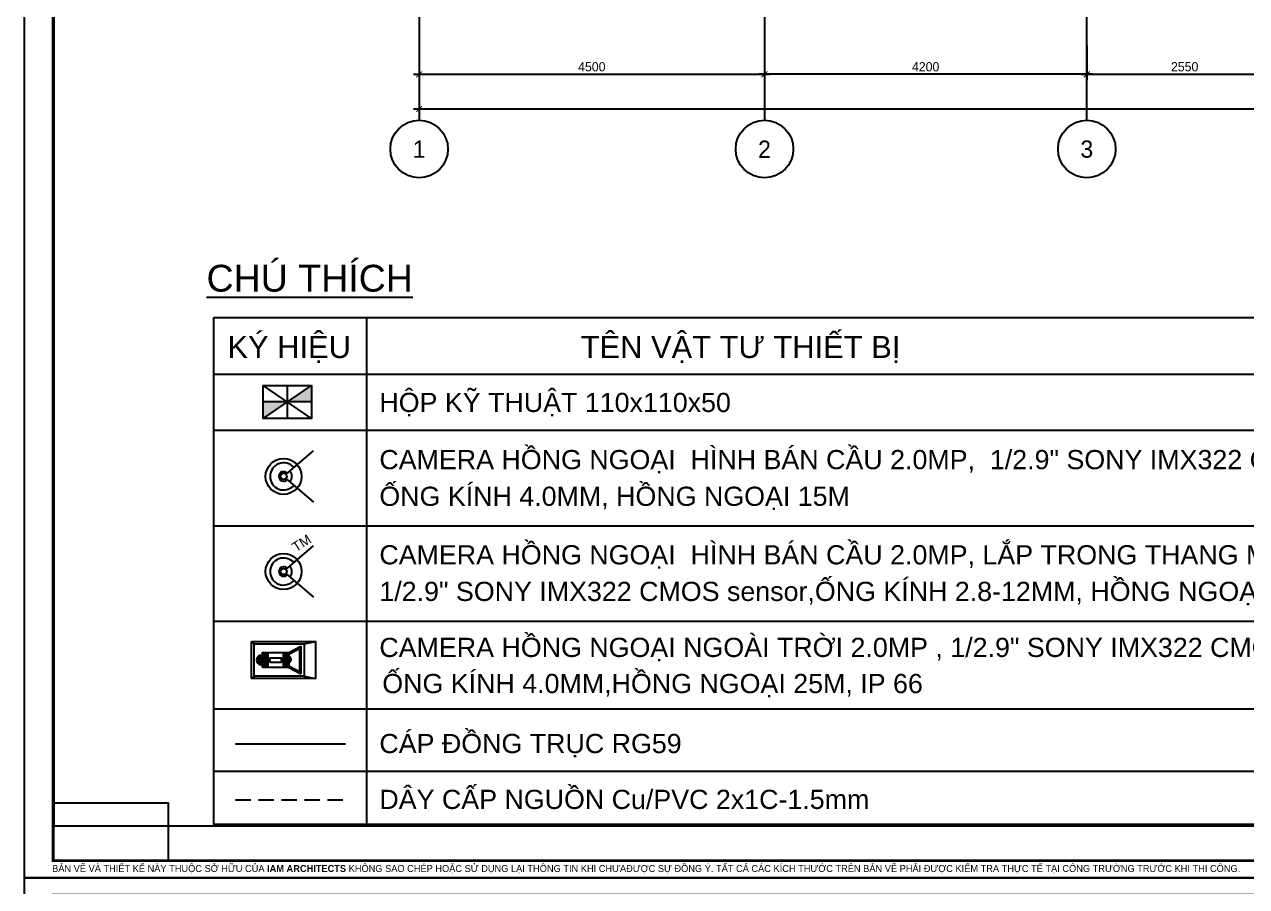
# Model space of a CAD drawing. Header units: inches. Extents: x 1721084 to 1854744, y 225101 to 488646.
# Drawn here: x 1765644 to 1781569, y 256488 to 267726 of the extents above; entities that cross this region are included whole.
import ezdxf
from ezdxf.enums import TextEntityAlignment as Align

# ---------------------------------------------------------------- set-up
doc = ezdxf.new("R2010")
doc.units = ezdxf.units.IN
doc.header["$MEASUREMENT"] = 0
for name, pattern in [('ACAD_ISO03W100', [30, 12, -18]), ('DASHDOT', [25.4, 12.7, -6.35, 0, -6.35]), ('HIDDEN', [0.375, 0.25, -0.125]), ('X-PL-T4$0$X-GRID-TYPICAL$0$CENTER2', [1.125, 0.75, -0.125, 0.125, -0.125])]:
    doc.linetypes.add(name, pattern=pattern)
for name, color, linetype in [('A-ANNO-DIM 100', 252, 'Continuous'), ('CAMERA', 2, 'Continuous'), ('DIEN - DAY DIEN', 2, 'ACAD_ISO03W100'), ('I.A.M TITLEBLOCK - A2 -H$0$A-TBLK-TEXT', 250, 'Continuous'), ('PCCC', 11, 'Continuous'), ('TexPCC', 142, 'Continuous'), ('X-PL-T4$0$A-XREF', 250, 'Continuous'), ('X-PL-T4$0$X-GRID-TYPICAL$0$A-ANNO-DIM 75', 250, 'Continuous'), ('X-PL-T4$0$X-GRID-TYPICAL$0$A-GRID', 250, 'X-PL-T4$0$X-GRID-TYPICAL$0$CENTER2'), ('X-PL-T4$0$X-GRID-TYPICAL$0$A-GRID-SYMB', 250, 'Continuous'), ('X-PL-T4$0$X-PL-T4$0$A-XREF', 250, 'Continuous')]:
    doc.layers.add(name, color=color, linetype=linetype)
doc.styles.add('ARIAL', font='arial.ttf')
doc.styles.add('I.A.M TITLEBLOCK - A2 -H$0$TITLE BLOCK', font='arial.ttf')
doc.styles.add('X-PL-T4$0$X-GRID-TYPICAL$0$HDUNGARC', font='vn_vni.shx')
doc.styles.add('X-PL-T4$0$X-GRID-TYPICAL$0$SYMBTEXT', font='VAVON_.TTF')
doc.dimstyles.new('X-PL-T4$0$X-GRID-TYPICAL$0$DIM-75', dxfattribs={"dimscale": 75, "dimtxt": 1.6, "dimasz": 1, "dimexe": 1, "dimexo": 1, "dimgap": 0.5, "dimtad": 1, "dimdec": 0, "dimzin": 0, "dimdsep": 46, "dimtxsty": 'X-PL-T4$0$X-GRID-TYPICAL$0$HDUNGARC', "dimblk": 'X-PL-T4$0$X-GRID-TYPICAL$0$_ArchTick', "dimcen": 2, "dimdle": 1, "dimclrd": 256, "dimclre": 9, "dimclrt": 3, "dimadec": 0, "dimazin": 0, "dimtfac": 1, "dimtdec": 0, "dimtix": 1, "dimtmove": 2, "dimatfit": 2, "dimfxl": 1, "dimtolj": 1, "dimtzin": 0, "dimarcsym": 2})

# ---------------------------------------------------------------- blocks, each defined once
blk = doc.blocks.new('X-PL-T4$0$X-GRID-TYPICAL$0$SYMB-GRID')
blk.add_circle((0, 0), 5)
at = {"color": 2, "style": 'X-PL-T4$0$X-GRID-TYPICAL$0$SYMBTEXT', "flags": 4}
blk.add_attdef('NUM', text='', height=3, dxfattribs=at).set_placement((0, 0), align=Align.MIDDLE)
blk = doc.blocks.new('X-PL-T4$0$X-GRID-TYPICAL$0$_ArchTick')
at = {"color": 0, "linetype": 'ByBlock', "const_width": 0.15}
blk.add_lwpolyline([(-0.5, -0.48), (0.5, 0.52)], dxfattribs=at)
blk = doc.blocks.new('*D448')
at = {"layer": 'Defpoints', "color": 0, "transparency": 16777216}
for p in [(0, -2600), (4500, -2600), (4500, -3050)]:
    blk.add_point(p, dxfattribs=at)
at = {"layer": 'X-PL-T4$0$X-GRID-TYPICAL$0$A-ANNO-DIM 75', "color": 9, "lineweight": -2, "transparency": 16777216}
for p, q in [((0, -2675), (0, -3125)), ((4500, -2675), (4500, -3125))]:
    blk.add_line(p, q, dxfattribs=at)
at = {"layer": 'X-PL-T4$0$X-GRID-TYPICAL$0$A-ANNO-DIM 75', "lineweight": -2, "transparency": 16777216}
blk.add_line((-75, -3050), (4575, -3050), dxfattribs=at)
at = {"layer": 'X-PL-T4$0$X-GRID-TYPICAL$0$A-ANNO-DIM 75', "lineweight": -2, "transparency": 16777216, "xscale": 75, "yscale": 75, "zscale": 75, "rotation": 180}
blk.add_blockref('X-PL-T4$0$X-GRID-TYPICAL$0$_ArchTick', (0, -3050), dxfattribs=at)
at = {"layer": 'X-PL-T4$0$X-GRID-TYPICAL$0$A-ANNO-DIM 75', "lineweight": -2, "transparency": 16777216, "xscale": 75, "yscale": 75, "zscale": 75}
blk.add_blockref('X-PL-T4$0$X-GRID-TYPICAL$0$_ArchTick', (4500, -3050), dxfattribs=at)
at = {"layer": 'X-PL-T4$0$X-GRID-TYPICAL$0$A-ANNO-DIM 75', "color": 3, "transparency": 16777216, "insert": (2250, -2952.5), "char_height": 120, "attachment_point": 5, "style": 'X-PL-T4$0$X-GRID-TYPICAL$0$HDUNGARC'}
blk.add_mtext('\\A1;4500', dxfattribs=at)
blk = doc.blocks.new('*D449')
at = {"layer": 'Defpoints', "color": 0, "transparency": 16777216}
for p in [(8700, -2600), (11250, -2600), (11250, -3050)]:
    blk.add_point(p, dxfattribs=at)
at = {"layer": 'X-PL-T4$0$X-GRID-TYPICAL$0$A-ANNO-DIM 75', "color": 9, "lineweight": -2, "transparency": 16777216}
for p, q in [((8700, -2675), (8700, -3125)), ((11250, -2675), (11250, -3125))]:
    blk.add_line(p, q, dxfattribs=at)
at = {"layer": 'X-PL-T4$0$X-GRID-TYPICAL$0$A-ANNO-DIM 75', "lineweight": -2, "transparency": 16777216}
blk.add_line((8625, -3050), (11325, -3050), dxfattribs=at)
at = {"layer": 'X-PL-T4$0$X-GRID-TYPICAL$0$A-ANNO-DIM 75', "lineweight": -2, "transparency": 16777216, "xscale": 75, "yscale": 75, "zscale": 75, "rotation": 180}
blk.add_blockref('X-PL-T4$0$X-GRID-TYPICAL$0$_ArchTick', (8700, -3050), dxfattribs=at)
at = {"layer": 'X-PL-T4$0$X-GRID-TYPICAL$0$A-ANNO-DIM 75', "lineweight": -2, "transparency": 16777216, "xscale": 75, "yscale": 75, "zscale": 75}
blk.add_blockref('X-PL-T4$0$X-GRID-TYPICAL$0$_ArchTick', (11250, -3050), dxfattribs=at)
at = {"layer": 'X-PL-T4$0$X-GRID-TYPICAL$0$A-ANNO-DIM 75', "color": 3, "transparency": 16777216, "insert": (9975, -2952.5), "char_height": 120, "attachment_point": 5, "style": 'X-PL-T4$0$X-GRID-TYPICAL$0$HDUNGARC'}
blk.add_mtext('\\A1;2550', dxfattribs=at)
blk = doc.blocks.new('*D452')
at = {"layer": 'Defpoints', "color": 0, "transparency": 16777216}
for p in [(0, -2600), (25600, -2600), (25600, -3500)]:
    blk.add_point(p, dxfattribs=at)
at = {"layer": 'X-PL-T4$0$X-GRID-TYPICAL$0$A-ANNO-DIM 75', "color": 9, "lineweight": -2, "transparency": 16777216}
for p, q in [((0, -2675), (0, -3575)), ((25600, -2675), (25600, -3575))]:
    blk.add_line(p, q, dxfattribs=at)
at = {"layer": 'X-PL-T4$0$X-GRID-TYPICAL$0$A-ANNO-DIM 75', "lineweight": -2, "transparency": 16777216}
blk.add_line((-75, -3500), (25675, -3500), dxfattribs=at)
at = {"layer": 'X-PL-T4$0$X-GRID-TYPICAL$0$A-ANNO-DIM 75', "lineweight": -2, "transparency": 16777216, "xscale": 75, "yscale": 75, "zscale": 75, "rotation": 180}
blk.add_blockref('X-PL-T4$0$X-GRID-TYPICAL$0$_ArchTick', (0, -3500), dxfattribs=at)
at = {"layer": 'X-PL-T4$0$X-GRID-TYPICAL$0$A-ANNO-DIM 75', "lineweight": -2, "transparency": 16777216, "xscale": 75, "yscale": 75, "zscale": 75}
blk.add_blockref('X-PL-T4$0$X-GRID-TYPICAL$0$_ArchTick', (25600, -3500), dxfattribs=at)
at = {"layer": 'X-PL-T4$0$X-GRID-TYPICAL$0$A-ANNO-DIM 75', "color": 3, "transparency": 16777216, "insert": (12800, -3402.5), "char_height": 120, "attachment_point": 5, "style": 'X-PL-T4$0$X-GRID-TYPICAL$0$HDUNGARC'}
blk.add_mtext('\\A1;25600', dxfattribs=at)
blk = doc.blocks.new('*D462')
at = {"layer": 'Defpoints', "color": 0, "transparency": 16777216}
for p in [(4500, -2600), (8700, -2600), (4500, -3050)]:
    blk.add_point(p, dxfattribs=at)
at = {"layer": 'X-PL-T4$0$X-GRID-TYPICAL$0$A-ANNO-DIM 75', "color": 9, "lineweight": -2, "transparency": 16777216}
for p, q in [((4500, -2675), (4500, -3125)), ((8700, -2675), (8700, -3125))]:
    blk.add_line(p, q, dxfattribs=at)
at = {"layer": 'X-PL-T4$0$X-GRID-TYPICAL$0$A-ANNO-DIM 75', "lineweight": -2, "transparency": 16777216}
blk.add_line((8775, -3050), (4425, -3050), dxfattribs=at)
at = {"layer": 'X-PL-T4$0$X-GRID-TYPICAL$0$A-ANNO-DIM 75', "lineweight": -2, "transparency": 16777216, "xscale": 75, "yscale": 75, "zscale": 75, "rotation": 180}
blk.add_blockref('X-PL-T4$0$X-GRID-TYPICAL$0$_ArchTick', (4500, -3050), dxfattribs=at)
at = {"layer": 'X-PL-T4$0$X-GRID-TYPICAL$0$A-ANNO-DIM 75', "lineweight": -2, "transparency": 16777216, "xscale": 75, "yscale": 75, "zscale": 75}
blk.add_blockref('X-PL-T4$0$X-GRID-TYPICAL$0$_ArchTick', (8700, -3050), dxfattribs=at)
at = {"layer": 'X-PL-T4$0$X-GRID-TYPICAL$0$A-ANNO-DIM 75', "color": 3, "transparency": 16777216, "insert": (6600, -2952.5), "char_height": 120, "attachment_point": 5, "style": 'X-PL-T4$0$X-GRID-TYPICAL$0$HDUNGARC'}
blk.add_mtext('\\A1;4200', dxfattribs=at)
blk = doc.blocks.new('I.A.M TITLEBLOCK - A2 -H')
at = {"const_width": 0.5}
blk.add_lwpolyline([(5, 3), (592, 3), (590, 417), (5, 417)], close=True, dxfattribs=at)
at = {"layer": 'Defpoints'}
blk.add_lwpolyline([(0, 420), (594, 420), (594, 0), (0, 0)], close=True, dxfattribs=at)
at = {"layer": 'Defpoints', "color": 8}
blk.add_lwpolyline([(5, 3), (25, 3), (25, 13), (5, 13)], close=True, dxfattribs=at)
at = {"layer": 'I.A.M TITLEBLOCK - A2 -H$0$A-TBLK-TEXT', "color": 2, "lineweight": 0, "insert": (4.81, 2.24), "char_height": 1.2, "width": 216.8663, "attachment_point": 1, "style": 'I.A.M TITLEBLOCK - A2 -H$0$TITLE BLOCK'}
blk.add_mtext('\\pt1.8;{\\fVNI-Avo|b0|i0|c0|p2;BAÛN VEÕ VAØ THIEÁT KEÁ NAØY THUOÄC SÔÛ HÖÕU CUÛA \\fVNI-Avo|b1|i0|c0|p2;IAM ARCHITECTS\\fVNI-Avo|b0|i0|c0|p2; KHOÂNG SAO CHEÙP HOAËC SÖÛ DUÏNG LAÏI THOÂNG TIN KHI CHÖAÑÖÔÏC SÖÏ ÑOÀNG YÙ. TAÁT CAÛ CAÙC KÍCH THÖÔÙC TREÂN BAÛN VEÕ PHAÛI ÑÖÔÏC KIEÅM TRA THÖÏC TEÁ TAÏI COÂNG TRÖÔØNG TRÖÔÙC KHI THI COÂNG.}', dxfattribs=at)
blk = doc.blocks.new('698af3')
at = {"layer": 'PCCC'}
h = blk.add_hatch(color=256, dxfattribs=at)
h.paths.add_polyline_path([(-242526, 735779), (-242351, 735524), (-242351, 735779)])
h.paths.add_polyline_path([(-242351, 735524), (-242351, 735270), (-242177, 735270)])
for p, q in [((-242177, 735779), (-242526, 735270)), ((-242177, 735270), (-242526, 735779)), ((-242351, 735779), (-242351, 735270)), ((-242526, 735524), (-242177, 735524))]:
    blk.add_line(p, q, dxfattribs=at)
blk.add_lwpolyline([(-242526, 735779), (-242177, 735779), (-242177, 735270), (-242526, 735270)], close=True, dxfattribs=at)
blk = doc.blocks.new('C3')
at = {"layer": 'CAMERA', "color": 142}
for p, q in [((229716, 35031), (229174, 34396)), ((229807, 35031), (230349, 34396))]:
    blk.add_line(p, q, dxfattribs=at)
at = {"layer": 'CAMERA'}
blk.add_circle((229762, 35085), 412, dxfattribs=at)
at = {"layer": 'CAMERA', "color": 142}
blk.add_circle((229762, 35085), 70.8, dxfattribs=at)
at = {"layer": 'CAMERA', "color": 252}
for radius, start, end in [(310, 310.4857, 229.5143), (109, 310.4857, 229.5143), (190, 229.5143, 310.4857)]:
    blk.add_arc((229762, 35085), radius, start, end, dxfattribs=at)
blk = doc.blocks.new('CCN')
at = {"layer": 'CAMERA', "color": 252}
for p, q in [((139316, 51989), (139764, 51989)), ((139316, 51934), (139764, 51934)), ((139316, 51879), (139764, 51879)), ((139316, 51424), (139764, 51424)), ((139316, 51369), (139764, 51369)), ((139369, 51263), (139203, 50952)), ((139316, 51313), (139764, 51313)), ((139718, 51263), (139884, 50952))]:
    blk.add_line(p, q, dxfattribs=at)
at = {"layer": 'CAMERA'}
for p, q in [((139316, 51263), (139128, 50911)), ((139764, 51263), (139952, 50911))]:
    blk.add_line(p, q, dxfattribs=at)
blk.add_lwpolyline([(139316, 52047), (139764, 52047), (139764, 51263), (139316, 51263)], close=True, dxfattribs=at)
at = {"layer": 'CAMERA', "color": 252}
blk.add_lwpolyline([(139472, 51820), (139608, 51820), (139608, 51491), (139472, 51491)], close=True, dxfattribs=at)
at = {"layer": 'CAMERA'}
for points in [[(139316, 51263), (139764, 51263)], [(139952, 50911), (139128, 50911)]]:
    blk.add_lwpolyline(points, dxfattribs=at)
at = {"layer": 'CAMERA', "color": 252}
blk.add_lwpolyline([(139884, 50952), (139203, 50952)], dxfattribs=at)
blk.add_arc((139556, 51303), 104, 202.6333, 337.3667, dxfattribs=at)
blk = doc.blocks.new('C2')
at = {"layer": 'CAMERA', "color": 252}
for p, q in [((140575, 51841), (140290, 51841)), ((140548, 51899), (140317, 51899))]:
    blk.add_line(p, q, dxfattribs=at)
at = {"layer": 'CAMERA'}
blk.add_lwpolyline([(140575, 51841), (140575, 51784), (140290, 51784), (140290, 51841)], dxfattribs=at)
blk.add_arc((140432, 51811), 145, 12.1198, 167.8802, dxfattribs=at)
blk.add_blockref('CCN', (893, -263), dxfattribs=at)
blk = doc.blocks.new('nn')
at = {"layer": 'CAMERA', "color": 252}
for p, q in [((138920, -107494), (138834, -107421)), ((138920, -107494), (140398, -107494)), ((138920, -108448), (138920, -107494)), ((140398, -107494), (140728, -107421)), ((140398, -107494), (140398, -108448)), ((138920, -108448), (138834, -108521)), ((140398, -108448), (138920, -108448)), ((140398, -108448), (140728, -108521))]:
    blk.add_line(p, q, dxfattribs=at)
at = {"layer": 'CAMERA'}
blk.add_lwpolyline([(138834, -107421), (140728, -107421), (140728, -108521), (138834, -108521)], close=True, dxfattribs=at)
at = {"layer": 'CAMERA', "rotation": 90}
blk.add_blockref('C2', (190945, -248406), dxfattribs=at)
blk = doc.blocks.new('Chú Thích')
at = {"layer": 'PCCC'}
for p, q in [((2001, -22), (2001, -6633)), ((12, -763), (18720, -763)), ((294, -5581), (1728, -5581))]:
    blk.add_line(p, q, dxfattribs=at)
at = {"layer": 'PCCC', "color": 37}
for p, q in [((12, -1492), (18720, -1492)), ((12, -2740), (18720, -2740)), ((12, -3980), (18720, -3980)), ((12, -5127), (18720, -5127)), ((12, -5937), (18720, -5937))]:
    blk.add_line(p, q, dxfattribs=at)
at = {"layer": 'PCCC', "linetype": 'HIDDEN', "ltscale": 800}
blk.add_line((294, -6309), (1728, -6309), dxfattribs=at)
at = {"layer": 'PCCC'}
blk.add_lwpolyline([(12, -22), (18720, -22), (18720, -6633), (12, -6633)], close=True, dxfattribs=at)
at = {"layer": 'CAMERA', "xscale": 0.568682713046049, "yscale": 0.568682713046049, "zscale": 0.568682713046049, "rotation": 90}
for p in [(20872, -132757), (20872, -133997)]:
    blk.add_blockref('C3', p, dxfattribs=at)
at = {"layer": 'CAMERA', "xscale": 0.4402944000127416, "yscale": 0.4402944000127416, "zscale": 0.4402944000127416}
blk.add_blockref('nn', (-60628, 43051), dxfattribs=at)
at = {"layer": 'PCCC', "xscale": 1.23200000002786, "yscale": 1.23200000002786, "zscale": 1.23200000002786, "rotation": 270}
blk.add_blockref('698af3', (-905197, -299701), dxfattribs=at)
at = {"layer": 'TexPCC', "color": 7, "style": 'ARIAL'}
for s, height, p in [('%%UCHÚ THÍCH', 350, (1260, 313)), ('KÝ HIỆU', 288, (993, -552)), ('TÊN VẬT TƯ THIẾT BỊ', 288, (6874, -552))]:
    blk.add_text(s, height=height, dxfattribs=at).set_placement(p, align=Align.CENTER)
for s, p in [('HỘP KỸ THUẬT 110x110x50', (2168, -1256)), ('CAMERA HỒNG NGOẠI  HÌNH BÁN CẦU 2.0MP,  1/2.9" SONY IMX322 CMOS sensor,', (2168, -2001)), ('ỐNG KÍNH 4.0MM, HỒNG NGOẠI 15M ', (2168, -2479)), ('CAMERA HỒNG NGOẠI  HÌNH BÁN CẦU 2.0MP, LẮP TRONG THANG MÁY, ', (2168, -3242)), ('1/2.9" SONY IMX322 CMOS sensor,ỐNG KÍNH 2.8-12MM, HỒNG NGOẠI 15M ', (2168, -3719)), ('CAMERA HỒNG NGOẠI NGOÀI TRỜI 2.0MP , 1/2.9" SONY IMX322 CMOS sensor,', (2168, -4449)), ('ỐNG KÍNH 4.0MM,HỒNG NGOẠI 25M, IP 66 ', (2206, -4920)), ('CÁP ĐỒNG TRỤC RG59', (2168, -5702)), ('DÂY CẤP NGUỒN Cu/PVC 2x1C-1.5mm', (2168, -6430))]:
    blk.add_text(s, height=250, dxfattribs=at).set_placement(p)
blk.add_text('TM', height=125, rotation=32.6973, dxfattribs=at).set_placement((1082, -3085))
blk = doc.blocks.new('X-PL-T4$0$X-GRID-TYPICAL')
at = {"layer": 'X-PL-T4$0$X-GRID-TYPICAL$0$A-GRID', "ltscale": 8}
for p, q in [((0, 14420), (0, -3650)), ((4500, 14420), (4500, -3650)), ((8700, -3650), (8700, 14420))]:
    blk.add_line(p, q, dxfattribs=at)
at = {"layer": 'X-PL-T4$0$X-GRID-TYPICAL$0$A-GRID-SYMB'}
ref = blk.add_blockref('X-PL-T4$0$X-GRID-TYPICAL$0$SYMB-GRID', (0, -4025), dxfattribs=dict(at, xscale=75, yscale=75, zscale=75))
ref.add_attrib('NUM', '1', dxfattribs={"layer": '0', "color": 2, "height": 225, "style": 'X-PL-T4$0$X-GRID-TYPICAL$0$SYMBTEXT'}).set_placement((0, -4025), align=Align.MIDDLE)
ref = blk.add_blockref('X-PL-T4$0$X-GRID-TYPICAL$0$SYMB-GRID', (4500, -4025), dxfattribs=dict(at, xscale=75, yscale=75, zscale=75))
ref.add_attrib('NUM', '2', dxfattribs={"layer": '0', "color": 2, "height": 225, "style": 'X-PL-T4$0$X-GRID-TYPICAL$0$SYMBTEXT'}).set_placement((4500, -4025), align=Align.MIDDLE)
ref = blk.add_blockref('X-PL-T4$0$X-GRID-TYPICAL$0$SYMB-GRID', (8700, -4025), dxfattribs=dict(at, xscale=75, yscale=75, zscale=75))
ref.add_attrib('NUM', '3', dxfattribs={"layer": '0', "color": 2, "height": 225, "style": 'X-PL-T4$0$X-GRID-TYPICAL$0$SYMBTEXT'}).set_placement((8700, -4025), align=Align.MIDDLE)
at = {"layer": 'X-PL-T4$0$X-GRID-TYPICAL$0$A-ANNO-DIM 75'}
for base, p1, p2, picture, middle in [((4500, -3050), (0, -2600), (4500, -2600), '*D448', (2250, -2952.5)), ((25600, -3500), (0, -2600), (25600, -2600), '*D452', (12800, -3402.5)), ((11250, -3050), (8700, -2600), (11250, -2600), '*D449', (9975, -2952.5))]:
    dim = blk.add_linear_dim(base=base, p1=p1, p2=p2, dimstyle='X-PL-T4$0$X-GRID-TYPICAL$0$DIM-75', dxfattribs=at)
    dim.commit()
    dim.dimension.update_dxf_attribs({"geometry": picture, "text_midpoint": middle})
dim = blk.add_linear_dim(base=(4500, -3050), p1=(8700, -2600), p2=(4500, -2600), angle=180, dimstyle='X-PL-T4$0$X-GRID-TYPICAL$0$DIM-75', dxfattribs=at)
dim.commit()
dim.dimension.update_dxf_attribs({"geometry": '*D462', "text_midpoint": (6600, -2952.5)})
blk = doc.blocks.new('X-PL-T4$0$X-PL-T4')
at = {"layer": 'Defpoints', "color": 5}
blk.add_lwpolyline([(34318, -12850), (-4757, -12850), (-4757, 17750), (34318, 17750)], close=True, dxfattribs=at)
at = {"layer": 'X-PL-T4$0$X-PL-T4$0$A-XREF'}
blk.add_blockref('X-PL-T4$0$X-GRID-TYPICAL', (0, 0), dxfattribs=at)
blk = doc.blocks.new('X-PL-T4')
at = {"layer": 'X-PL-T4$0$A-XREF'}
blk.add_blockref('X-PL-T4$0$X-PL-T4', (0, 0), dxfattribs=at)

msp = doc.modelspace()

# ---------------------------------------------------------------- block references
msp.add_blockref('X-PL-T4', (1770787.6, 270126.4))
at = {"layer": 'A-ANNO-DIM 100', "xscale": 75, "yscale": 75, "zscale": 75}
msp.add_blockref('I.A.M TITLEBLOCK - A2 -H', (1765644.4, 225101), dxfattribs=at)

# ---------------------------------------------------------------- next in the draw order: block references
msp.add_blockref('I.A.M TITLEBLOCK - A2 -H', (1765644.4, 256601), dxfattribs=at)
at = {"layer": 'DIEN - DAY DIEN', "linetype": 'DASHDOT'}
msp.add_blockref('Chú Thích', (1768101.3, 263930.1), dxfattribs=at)

doc.saveas('drawing.dxf')
